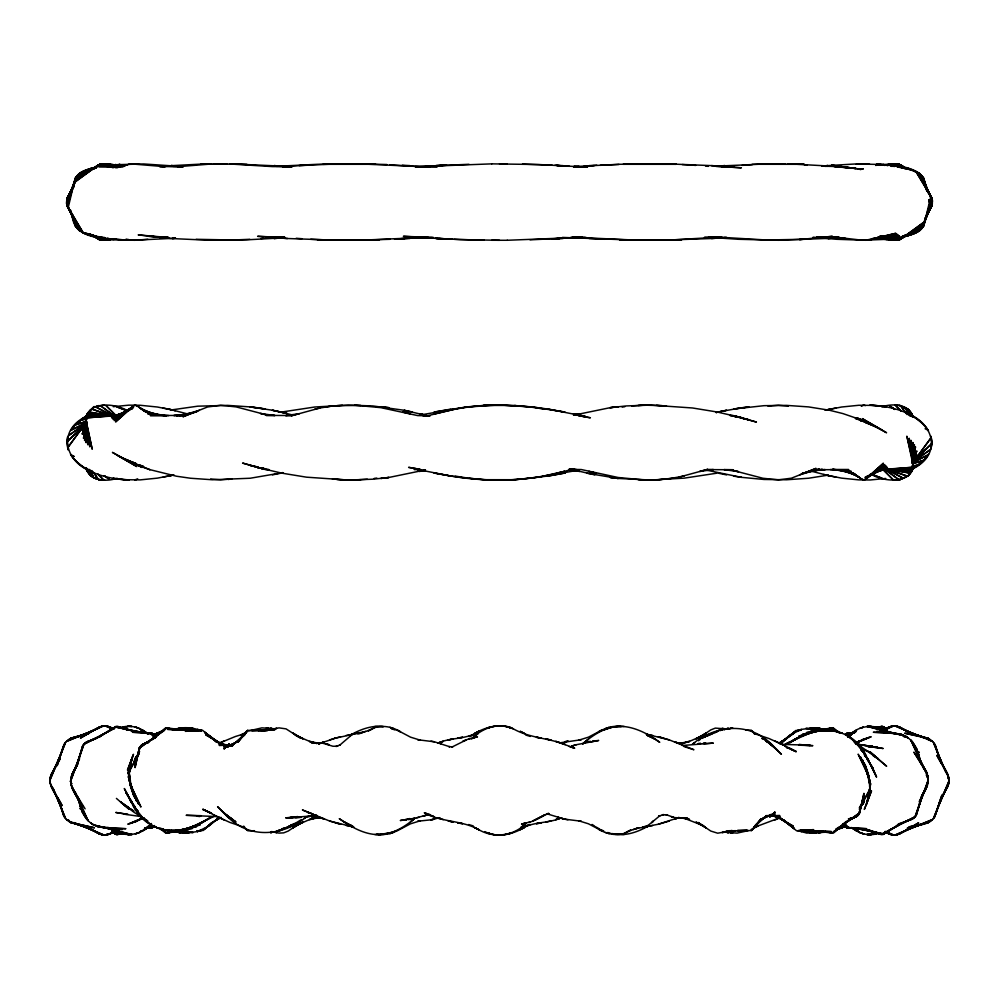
<?xml version="1.0" encoding="UTF-8"?>
<svg xmlns="http://www.w3.org/2000/svg" width="999" height="999" viewBox="0 0 999 999"><rect width="100%" height="100%" fill="white"/><g stroke="black" fill="none" stroke-linecap="round" stroke-linejoin="round"><path stroke-width="1.5" d="M129.858 776.947L129.82 784.702L129.62 776.935M129.895 770.729L129.92 766.071L131.493 759.802L128.347 777.472L131.418 760.039L133.479 754.282L127.485 770.154L132.392 757.117L127.835 773.813L132.492 756.905M869.105 790.234L869.08 794.892L866.508 804.07L868.406 797.939L870.653 783.503L866.608 803.845L864.31 809.415L871.515 790.808L866.608 803.845L868.406 797.939L869.08 790.409M869.155 782.467L869.18 776.26L869.342 782.479M86.413 423.039L86.051 442.644L86.001 417.545L86.401 423.588M912.587 462.112L912.949 442.507L912.999 467.607L912.599 461.55M129.37 775.099L128.996 781.106L129.395 776.585M129.645 770.579L130.644 762.786C126.136 777.035 131.606 791.745 138.624 804.145L130.282 784.452L136.651 801.273L129.608 781.455L134.89 798.226L129.208 778.421L133.329 795.029L131.031 784.427M869.355 790.384L868.356 798.176C872.864 783.94 867.394 769.23 860.376 756.817L868.718 776.523L862.349 759.69L869.392 779.507L864.11 762.736L869.792 782.554L865.671 765.946L867.969 776.535M869.63 785.876L870.004 779.857L869.605 784.377M86.551 415.497L84.615 440.509L86.476 422.577M912.449 469.642L914.385 444.642L912.524 462.574M129.92 770.566L131.493 759.802M87.088 416.595L87.4 413.611L86.938 416.521M911.912 468.543L911.6 471.54L912.062 468.618M86.488 419.43L83.504 438.374L85.539 429.52M912.512 465.709L915.496 446.765L913.461 455.619M139.036 748.95L139.61 747.314L135.077 767.507L139.61 747.314L142.557 744.355L148.776 742.245M921.428 796.378L927.397 785.426L928.034 776.71L926.173 771.265L916.12 754.008L927.272 773.788L917.969 756.131L927.921 776.385L911.026 740.521L923.513 768.056M68.269 207.342L75.05 179.021C78.384 171.179 88.012 169.231 95.405 167.233M930.731 196.791L923.95 225.1C920.341 233.391 909.964 235.202 902.122 237.175L921.777 228.434L896.465 240.11L922.539 227.335L897.714 239.997L923.088 226.199L898.813 239.81L923.426 225.012L899.737 239.573L923.551 223.801L899.425 239.735L891.058 240.185L878.171 238.486M74.763 180.232L75.699 177.522L67.495 205.856L75.562 177.847L66.945 204.358L76.286 176.711L66.633 202.872L77.21 175.612L66.546 201.373L75.237 181.618M924.237 223.888L923.301 226.598L931.505 198.277L923.438 226.286L932.055 199.763L922.714 227.422L932.367 201.261L921.79 228.521L932.454 202.76L924.375 221.104M139.51 747.614L134.865 765.384L140.26 746.465L134.94 763.336L139.323 750.998M128.172 411.188C115.609 402.56 84.678 400.599 85.889 422.028L89.81 446.89L85.777 419.717L87.775 444.78L86.588 426.623M86.289 421.566L82.168 434.203L85.764 425.874M89.048 413.149L89.96 410.339M909.04 474.812L909.952 472.003M912.711 463.573L916.832 450.936L913.236 459.278M859.677 809.964L864.06 797.627L858.74 814.497L864.135 795.579L858.466 815.034L855.793 816.932L849 819.093L857.042 816.258L850.736 819.155L858.066 815.384L845.254 822.477L858.84 814.322L845.891 822.627L859.327 813.049L833.316 831.955L846.528 822.09L833.528 832.617L846.478 821.39L833.591 832.879C822.377 830.469 809.802 835.976 798.626 830.531M927.397 785.426L919.28 801.41M139.086 751.273L135.277 761.363L139.498 751.673M859.914 809.689L863.723 799.6L859.502 809.302M139.485 751.435L135.852 759.465L138.549 754.37M859.515 809.527L863.148 801.498L859.777 807.879M75.112 181.593L66.683 199.875L73.526 186.014M87.487 413.286C99.026 402.31 93.469 405.906 86.601 415.172M924.537 221.129L932.317 204.246L925.474 218.107M926.41 788.124L922.527 795.042M75.487 181.83L67.058 198.389L66.521 203.559L67.657 207.23L81.244 231.556L67.058 205.744L79.695 230.582L66.683 204.246L78.347 229.57L69.031 208.404M925.623 218.169L932.067 205.419L932.429 200.212L917.756 172.577L931.942 198.389L919.305 173.539L932.317 199.875L920.653 174.55L932.454 201.373L921.79 175.612L929.033 194.256M86.101 422.327L82.043 430.244L86.264 423.901M912.899 462.812L916.957 454.907L912.736 461.238M77.098 764.797L71.716 775.236C67.408 787.1 78.047 797.364 82.88 806.955L71.728 787.175L81.031 804.844L71.079 784.577L87.974 820.441L74.913 791.533M922.577 794.867L927.284 785.726L919.442 802.334L927.921 783.041L920.678 800.549L928.171 780.381L914.984 816.932L922.089 796.653L916.17 815.546L922.202 794.53L915.846 816.158L912.562 818.955L898.301 823.95M77.622 763.461L71.603 775.549L77.385 764.809M138.112 754.957L129.346 771.153L137.637 755.931M859.44 808.715L869.654 789.809L859.777 807.467M73.776 186.164L67.058 198.389L73.701 186.089M925.224 217.969L931.942 205.744L925.299 218.044M59.903 759.252L51.136 774.774C46.379 786.163 58.204 796.191 62.088 805.594L51.136 786.201L60.265 803.858L50.375 783.691L58.841 801.947L53.009 788.099M940.559 799.125L947.864 786.201C952.621 774.799 940.796 764.784 936.912 755.369L947.864 774.774L938.735 757.105L948.625 777.272L940.159 759.015L944.242 768.706M59.853 759.277L51.136 774.774L59.565 758.466L50.375 777.272L58.841 759.015L50.087 779.794L65.572 742.394L57.268 763.336L64.223 744.367C68.919 735.601 80.944 736.625 88.911 733.516L70.442 738.573L87.987 733.141L68.319 739.834L87.25 732.979L66.558 741.42L103.946 725.923M940.646 799.088L947.864 786.201L938.735 803.858L948.625 783.691L940.159 801.947L948.913 781.181L933.428 818.568L941.732 797.627L934.777 816.595C929.42 826.198 915.896 824.437 907.179 828.196L928.558 822.389L909.552 828.283L930.681 821.141L911.75 827.984L932.442 819.555L895.054 835.039L915.546 826.198L897.239 834.764L917.144 824.699L896.915 834.889L891.77 834.889L886.9 832.879M77.46 764.647L71.716 775.236L79.558 758.628L71.079 777.921L78.322 760.414L70.829 780.581L84.016 744.03L76.911 764.31L82.83 745.416L76.798 766.433L82.967 745.104L86.438 742.007L96.578 738.411M922.339 795.004L926.298 788.411M926.498 215.197L932.067 205.419L926.485 215.309M77.285 764.622L72.59 772.839L77.572 764.585M860.726 805.843L862.349 803.308M154.533 825.536L152.273 827.647L144.793 828.159M922.414 794.754L924.974 791.096M86.813 422.752L67.532 441.296L86.326 423.251M912.187 462.4L931.468 443.856L912.674 461.888M85.452 423.376L68.207 447.015L86.651 421.79M912.349 463.361L930.793 438.124L913.548 461.763M246.503 731.256L238.124 742.095L247.665 730.394L261.551 730.469L251.611 730.656L274.887 729.357L265.072 729.969L276.935 728.383L267.02 730.381L279.008 727.871L286.051 728.87L299.625 737.612M752.497 829.707L760.876 818.868L751.335 830.569L737.449 830.506L747.389 830.319L725.574 831.53L733.928 830.993L722.065 832.579L731.98 830.581L717.682 833.203L710.751 831.043L698.089 822.477L706.068 827.871L695.916 822.065L703.783 825.886L683.266 817.869M859.602 807.292L861.363 805.032M137.1 756.48L134.54 759.715L138.624 754.57L135.027 758.591L138.087 755.107M861.051 805.569L864.46 801.248L859.552 807.429L863.973 802.384L860.913 805.856M845.104 734.477L846.727 733.328L852.659 732.879M245.816 732.142L237.425 741.77L245.267 733.328L236.676 741.708L244.817 734.814L232.33 745.291L228.197 745.379L232.093 744.829L236.126 742.369L228.022 745.991L234.678 743.581L227.959 746.365L236.226 742.132L232.193 745.079L236.338 741.932L232.33 745.291L228.609 744.73L232.542 745.878L228.946 744.48L224.288 746.952L229.108 744.38L231.481 745.604L228.946 744.48L224.238 747.389L228.858 744.38L230.582 745.242L228.709 744.43L224.176 748.351L228.734 744.442L231.406 746.141M753.184 828.833L761.575 819.192L753.733 827.634L762.324 819.255L755.344 825.174L766.67 815.684L762.662 819.03L766.807 815.883L770.679 815.846L766.845 815.996L762.874 818.593L770.978 814.972L764.322 817.394M151.398 823.488C141.958 836.013 123.376 837.849 110.864 828.908M848.613 736.388C858.203 724.637 876.073 723.538 888.136 732.055M219.318 817.12L209.041 825.986L197.49 831.58L184.927 833.203L171.079 831.018M779.682 743.843L789.959 734.989L801.51 729.382L814.073 727.759L827.921 729.957M138.299 754.67L135.564 757.479L138.724 754.233M859.789 807.229L863.436 803.496L859.427 807.554M150.399 824.687C134.241 838.91 160.202 816.333 148.114 826.972L151.261 824.138M848.601 736.275L853.87 731.718L848.201 736.937M148.626 825.898L145.392 829.045L148.639 826.036M848.213 737.162L853.608 731.917M847.739 736.825L850.636 734.203M474.787 736.038L478.084 733.491L471.528 738.91C481.743 728.471 497.39 722.377 511.638 727.846C528.146 738.024 547.44 737.774 565.309 744.492L555.744 741.37L574.725 748.151L570.691 746.952M524.213 824.937L520.916 827.472L526.398 823.001C514.21 835.988 494.155 838.673 478.821 829.719C462.187 820.104 441.333 822.439 424.275 812.811L428.084 813.998L425.05 813.336L427.347 813.885M212 822.814L203.309 830.444L198.876 830.669M848.675 736.987L856.655 729.994L848.675 736.763M582.679 743.893L588.423 739.198L584.552 742.282C594.567 733.94 606.53 726.61 619.942 726.31L611.588 727.372L603.596 730.044M582.729 743.855L584.665 742.195L582.792 743.793M208.229 825.836L204.683 828.833L212.587 822.701M414.448 818.681L410.577 821.765L414.448 818.681C405.432 826.161 395.042 832.791 383.204 834.352C370.055 835.751 394.18 833.278 395.404 830.918M853.795 733.166L856.193 731.293L853.833 733.079M788.673 736.513L794.317 732.142L782.504 742.095L795.691 730.519L800.124 730.294M301.486 819.53L290.359 826.335L281.606 829.407M698.463 740.746L700.361 739.335M86.563 422.44L68.594 435.601L84.803 424.525M912.437 462.699L930.406 449.538L912.949 461.476M159.778 733.303L139.673 747.914L153.109 738.336L140.16 746.653L153.746 738.498L140.934 745.579L148.789 741.77L141.746 744.842M162.138 731.593L165.684 729.008L152.472 738.873L165.472 728.358L152.522 739.585L165.659 727.909L175 729.657M306.618 816.732L304.383 818.268L306.618 816.732C282.455 836.987 247.065 839.447 225.1 814.085L235.752 821.965M694.617 742.694L692.469 744.168M247.665 730.394L246.828 730.993L247.49 730.519M212.35 822.577L208.779 825.099L217.62 819.292L211.001 823.101M785.464 739.235L781.892 741.77L786.413 738.273L781.38 741.67L785.351 739.385M789.035 736.7L793.793 733.328L788.823 736.663M751.335 830.569L752.172 829.982L751.51 830.444M845.329 734.228L846.153 733.653M692.382 744.23C716.545 723.975 751.935 721.528 773.9 746.877L765.883 740.184L761.937 738.411M134.665 480.007L137.662 478.808M861.338 406.343L863.66 405.132L865.434 405.582M767.781 815.708L770.054 816.483L774.762 813.586L770.142 816.583L768.418 815.721L770.291 816.533L774.824 812.624L769.23 816.533M209.99 817.781L200.574 823.351L209.091 818.381M791.383 741.683L796.128 738.698L789.909 742.582L798.426 737.624L789.909 742.582M701.685 738.511L712.924 732.891L704.32 736.862L712.649 733.491M210.564 817.457L198.289 824.362L204.92 820.916C180.369 837.224 145.979 833.528 132.605 804.757L143.531 818.818L153.122 826.235L146.366 821.44L140.622 815.733M789.622 742.769C814.36 724.4 852.097 725.012 866.395 756.206L855.469 742.145L845.878 734.727L852.634 739.522L861.325 748.8L872.851 768.331L866.67 758.079M85.926 416.521C57.43 430.132 64.498 461.263 91.009 471.403C82.917 467.532 75.537 461.9 70.554 454.358C82.243 471.99 105.931 479.095 129.208 479.982L112.912 478.371L123.739 479.707L140.172 479.882L157.43 478.134L173.851 474.9M913.074 468.631C941.57 455.007 934.502 423.876 907.991 413.748C916.083 417.619 923.463 423.239 928.446 430.781C916.757 413.149 893.069 406.044 869.792 405.169L886.088 406.78L875.261 405.432L858.828 405.269L841.57 407.018L825.149 410.239M86.026 416.458L83.367 418.082L87.2 415.734M525.224 823.263L523.014 823.925L525.961 822.876L521.528 824.125L531.755 821.503L548.613 813.336L546.241 814.11L549.388 813.848L546.928 813.798L564.522 819.143L581.193 821.215L578.633 820.766L588.461 823.8L601.947 830.918L598.488 829.145C608.129 835.152 621.053 837.075 630.744 830.007L625.124 832.841M541.933 816.483L544.855 814.722L533.191 820.916L541.92 816.495L536.088 819.592M116.034 830.569L109.503 834.177L104.283 835.139L99.613 834.04L87.325 827.572M882.966 730.394L891.77 726.086L896.915 726.086L914.41 734.827M116.271 830.306L109.828 834.04L116.646 830.444M884.015 729.907L889.172 726.922L883.715 729.794M437.787 743.144L443.256 741.37L437.787 743.156C450.999 737.037 466.745 739.909 478.821 731.256C489.26 726.086 502.072 723.438 512.974 728.858M560.539 818.131L555.744 819.592L560.539 818.131C547.452 823.838 532.055 821.203 520.179 829.719C509.365 835.152 495.991 837.549 484.852 831.605M349.538 735.626L352.947 733.703L349.488 735.664C359.478 729.632 371.753 725.062 383.204 726.61M214.335 821.265L220.492 817.769M778.508 743.194L787.125 738.298M784.715 744.705L787.162 743.331L784.814 744.642M648.326 825.986C637.387 832.379 624.275 836.75 611.588 833.603L624.163 834.502M214.186 816.32L191.521 827.01L198.689 824.25L189.298 827.759L196.628 825.224L184.89 829.033L200.137 824.912L180.569 829.994L196.279 826.822L176.336 830.619L192.42 828.408L172.215 830.906L188.536 829.645L175.462 830.394M789.497 742.057L787.162 743.331M221.016 817.357L218.356 818.843L221.054 817.594M770.079 816.57L774.712 814.01L769.705 816.558L774.625 814.759L769.53 816.483L774.575 815.084L769.342 816.383L774.525 815.371L769.03 816.071L779.832 815.596L770.154 815.596M787.062 743.381L794.043 739.71M241.046 734.852L247.927 731.418M757.954 826.111L751.073 829.545M282.967 828.945L279.083 831.018L284.228 828.333M114.573 728.246L99.513 736.251L116.196 726.523L98.789 737.287L115.834 726.46L126.848 729.682M884.427 832.716L881.68 834.177L915.321 816.583L897.277 825.686L914.11 817.906L897.227 825.074L912.562 818.955L905.481 821.415M887.162 831.268L899.487 824.712L882.804 834.44L900.211 823.688L883.166 834.502L868.031 829.794M887.636 165.584L890.384 164.136L887.624 165.547M114.735 728.146L83.679 744.392L101.723 735.276L84.89 743.069L98.963 737.087M86.988 421.94L71.291 430.07L85.165 423.539M912.012 463.199L927.709 455.069L913.835 461.613M143.244 817.719L127.822 824.212L137.537 820.966L130.07 823.488L143.681 817.644L134.515 821.89L141.533 819.043M857.017 742.607L871.178 736.75L861.463 739.997L868.93 737.487L856.605 742.732L864.36 739.123M373.876 728.134L368.256 730.956C377.972 724 390.846 725.736 400.512 731.83L397.053 730.044L410.539 737.162L420.367 740.197L417.807 739.747L434.403 741.807L449.725 746.753L448.838 746.59L452.759 746.865L451.923 747.077L467.245 739.46L477.472 736.837L473.776 737.699L475.986 737.05L475.287 737.137M153.122 734.727L162.75 731.006M845.878 826.235L836.25 829.957M115.572 830.743L107.567 834.764L116.009 830.806M884.764 729.557L891.433 726.198L884.39 729.495M97.053 166.708L76.461 176.798L101.286 164.136L75.912 177.934L100.187 164.311L75.574 179.108L99.263 164.548L75.449 180.332L99.575 164.398L107.942 163.948L123.489 166.121M99.788 165.359L102.535 164.023L77.223 175.687L95.504 167.67M154.77 736.275L159.528 734.078M844.23 824.699L838.286 827.397M132.655 408.466L112.25 418.381L133.716 406.88L113.087 419.418L133.529 406.206L114.198 420.616L133.479 405.769L115.572 421.953L134.44 405.169L136.9 405.819L144.293 410.864M866.345 476.685L886.75 466.758L865.284 478.259L885.913 465.721L865.471 478.946L884.802 464.535L865.521 479.37L883.428 463.199L864.56 479.982L862.1 479.333L854.707 474.275M796.353 738.586L793.93 739.76L800.823 736.55L794.08 740.059L809.702 733.204L802.372 735.739L814.11 731.93L798.863 736.063L818.431 730.968L802.721 734.153L822.664 730.344L806.58 732.567L826.785 730.069L810.464 731.33L830.806 730.169L835.002 730.694L814.347 730.469L834.714 730.656L818.256 730.007L827.597 730.719M720.217 730.631L724.175 728.858L721.553 730.007M855.156 742.969L859.939 740.883L855.206 742.944M224.575 740.771L218.931 743.281L235.364 736.513L246.303 733.154M855.269 742.919L857.704 741.832M774.425 820.204L780.069 817.681L754.058 827.434M143.893 817.994L141.421 819.093L143.794 818.044M290.572 825.199L294.505 823.476M132.617 408.416L111.676 417.532L124.463 412.712M864.984 477.347L887.324 467.619L874.537 472.44M98.489 728.283L83.454 734.777L101.761 726.198L81.856 736.263L102.085 726.086L107.23 726.086L112.1 728.084M108.067 833.853L105.332 835.039L108.217 833.84M112.175 832.092L114.922 830.906M884.078 730.057L893.668 725.923L885.039 729.507M621.028 726.847C613.224 725.037 605.282 728.171 598.488 731.83L601.947 730.044L588.461 737.162L578.633 740.197L581.193 739.747L561.101 742.657M376.848 833.878L383.179 834.664L389.885 833.628L396.94 830.981L410.539 823.8L420.367 820.766L417.807 821.215L430.956 819.829L439.985 817.657M857.467 741.932L862.162 739.984M762.986 817.956L771.041 814.597L762.774 818.843L766.807 815.883L770.541 816.071L766.67 815.621L770.391 816.245L767.844 815.659M96.791 166.92L78.184 174.638L95.454 167.894M105.332 240.172L108.192 238.986M895.079 240.16L887.924 237.35L895.079 240.16L897.914 238.986M902.209 237.2L920.816 229.495L902.109 236.8L918.256 231.481L904.819 235.502M112.525 832.055L115.397 830.868M281.581 829.02L286.076 828.071L294.68 824.113L287.687 827.097M712.724 732.966L708.441 734.727L713.074 733.478M100.387 736.413L86.438 742.007L94.93 739.06M365.659 731.43L352.297 734.427L339.735 745.167L340.384 744.755L336.001 746.49L338.199 745.629M106.781 239.036L103.921 240.16L92.495 235.427M678.92 817.544L658.229 824.262L643.319 827.085M896.353 239.036L893.481 240.16L896.39 239.086M174.725 729.695L180.482 728.084L172.877 729.944C182.03 726.46 192.67 727.197 201.673 730.918L197.49 729.382L201.386 730.806M878.446 832.654L874.312 834.265L878.433 832.779M318.681 743.88L335.239 738.186L329.695 739.897M142.557 744.355L148.014 742.307M95.342 167.72L79.371 173.614L95.504 168.069M106.831 239.086L103.921 240.16L92.695 235.227M902.197 236.95L919.629 230.507L902.035 236.563M273.489 831.767L270.579 832.841L273.227 831.88M724.05 729.732L728.421 728.121L724.437 729.557M148.139 742.245L143.207 744.03L148.639 742.307M122.727 832.779L116.821 834.652L112.675 832.629M289.161 826.136L294.48 824.212L288.611 826.235M711.163 734.352L704.52 736.75L708.915 735.239M877.646 727.697L882.179 726.31L887.587 729.145M121.866 833.029L117.495 834.602L121.728 833.303M877.134 727.934L881.505 726.373L877.272 727.672M105.544 239.086L102.66 240.097L105.607 239.148M135.34 480.007L136.039 479.782M863.66 405.132L862.961 405.357M363.161 732.267L360.314 733.266L371.004 729.607M633.341 829.532L638.686 827.709L627.996 831.368M124.326 412.4L111.351 416.833L120.18 414.398M874.674 472.739L887.649 468.306L878.82 470.754M249.313 730.806L261.888 727.859L274.613 728.795M409.765 818.556L402.285 820.341M748.301 830.631L737.112 833.116L724.387 832.167M231.768 746.103L229.52 744.392L224.375 746.203L229.295 744.417L231.618 745.841M98.889 405.544L94.268 407.08L104.271 404.97M609.115 727.334L605.569 728.496M389.885 833.628L393.431 832.479M85.802 421.403L75.487 424.812L85.939 421.74M913.198 463.748L923.513 460.327L913.061 463.399M95.467 167.857L80.744 172.64L92.682 169.068M429.545 814.21L414.66 818.306L400.299 820.516L406.069 819.63M351.586 734.44L354.283 734.065L335.239 738.186M174.375 729.944L180.207 728.121M825.624 831.568L818.518 832.891L823.164 831.48M104.47 239.086L101.561 239.972L104.533 239.136M669.305 821.066L658.291 824.262M121.254 727.459C130.619 724.425 140.921 727.622 148.114 733.99M877.746 833.503C868.83 836.363 858.903 833.703 851.872 827.734M642.707 827.097L647.964 825.499M281.805 829.345L286.276 827.996M713.898 732.617L717.394 731.555M468.631 736.438L473.226 735.064L469.967 736.038M530.369 824.525L525.774 825.911L529.033 824.937M853.546 817.607L855.094 817.207L848.338 818.968L852.834 817.806M729.72 728.633L732.667 727.784L728.658 728.933M818.793 832.841L822.901 831.668M122.452 832.779L116.496 834.477L122.265 833.016M607.567 728.521C625.162 721.94 645.142 731.393 659.74 742.319L651.286 736.8L647.552 735.426M391.433 832.454L379.058 834.652M878.034 727.759L882.504 726.498L876.735 727.946M95.717 167.932L82.33 171.716L93.844 168.769M904.769 235.776L916.67 232.405L906.592 234.99M229.47 744.48L224.425 745.878L229.97 744.904L219.168 745.379L231.756 745.379M335.177 738.211L340.709 736.7M487.387 727.859L495.566 726.048M575.886 744.804L598.701 740.446L590.909 741.857M870.017 239.81L895.803 233.291L865.771 240.272L836.525 239.285L813.136 237.188M511.638 833.129L503.434 834.914M147.964 742.707L143.906 743.768L147.665 742.769M287.4 827.11L290.559 826.235L281.618 828.87M574.475 414.985L579.532 413.673L573.513 415.222L610.214 407.667L626.148 405.944L650.849 405.094L692.519 407.979L717.17 412L741.221 417.607L730.306 415.522M424.525 470.154L419.468 471.478L425.487 469.917L388.786 477.485L372.852 479.208L348.151 480.044L306.481 477.172L281.83 473.151L257.779 467.544L268.694 469.63M108.229 165.072L111.114 164.335M469.48 406.855L455.207 409.103L427.647 415.746L429.97 415.784L424.263 415.759M441.221 412.125L434.465 413.848L455.169 409.115M450.761 475.986C490.809 482.929 532.38 481.218 571.353 469.405L569.03 469.368L574.737 469.38M557.779 473.026L564.597 471.291L543.831 476.024M131.543 163.948L134.403 163.873L128.983 164.323L116.096 167.582L127.373 164.86L114.123 167.033L108.616 164.136L115.509 167.657M859.989 169.38L862.724 168.819M123.089 413.324L111.264 416.308L120.342 414.66M875.911 471.828L887.736 468.843L880.181 470.217M867.569 834.477L870.441 833.753M297.752 816.57L285.677 817.869L291.296 817.681M416.783 817.819L418.906 817.294M96.104 167.944L84.103 170.841L92.857 168.956M904.395 235.814L914.897 233.291L904.694 235.477M149.763 469.605L176.411 476.211L190.434 478.234L212.425 479.77L250.237 478.234L282.929 472.627M282.804 472.652L279.82 473.364L282.729 472.677M716.196 412.5L726.585 410.252L716.071 412.525M716.271 412.475L719.18 411.775M172.228 729.682L175.687 728.858M172.29 729.657L175.936 728.795L172.477 729.607M180.145 728.858L184.653 727.784L180.382 728.721M546.116 822.04L550.924 820.916M825.374 831.63L823.313 832.117M163.074 477.172L172.827 475.137M826.173 410.015L835.926 407.979M860.826 169.218L831.805 165.222L860.826 169.218L863.061 168.731M117.145 478.209C106.593 482.067 89.148 481.206 86.026 467.932L86.726 470.292L86.026 467.932M881.855 406.93C892.407 403.084 909.852 403.933 912.974 417.207L912.274 414.847L912.974 417.207M169.056 475.999L173.551 474.987M825.449 410.164L829.944 409.14M421.328 414.797L467.432 406.855L433.991 412.1L450.849 409.115M573.488 471.291L577.709 470.329L531.568 478.284M314.797 409.14L319.88 408.017L291.134 415.884L299.238 413.686L285.589 415.596L291.408 415.559M684.203 475.999L668.131 478.896M160.489 733.079L153.396 734.64L160.901 733.004M175 831.318L165.921 833.166L161.114 829.045M824 729.657L833.079 727.796L837.886 731.917M838.099 827.971L845.604 826.335L837.087 828.196M814.347 833.178L817.194 832.554M679.12 477.135L707.866 469.268L699.762 471.453L713.411 469.555L707.592 469.592M110.34 165.197L113.262 164.573L110.24 165.172M173.651 831.58L166.608 833.104L175.362 831.73M823.938 729.695L832.392 727.871L822.177 729.47M860.176 169.58L863.124 168.956M718.98 411.825L741.408 407.804L749 406.905L733.628 408.991L764.035 405.681L786.575 405.382L808.566 406.905L829.532 410.264L842.869 413.574L861.063 419.817L877.359 427.422L866.495 422.127L860.501 420.467M870.891 239.573L897.065 234.128L871.628 239.273L898.113 234.902L872.202 238.923L898.975 235.639L877.284 237.999M272.415 474.9L280.02 473.326M914.672 825.698L908.94 826.872L911.85 826.298M917.532 825.099L928.883 822.264L917.619 825.124M147.34 742.994L144.668 743.543L147.165 743.144M851.66 817.969L854.332 817.419M144.718 828.046L153.446 826.298L156.393 826.985M852.821 733.216L845.554 734.677L853.096 733.241M93.619 168.494L86.076 170.005L93.444 168.719M903.87 235.926L912.924 234.116L904.083 235.664M170.854 410.002L197.765 406.181L227.597 405.382L250.237 406.905L265.372 408.991L257.592 407.804L250 406.905L272.627 410.264L287.287 413.574L272.415 410.252L280.02 411.825M828.146 475.149L808.566 478.234L786.575 479.77L764.035 479.47L741.171 477.31M297.602 816.757L288.187 817.869L316.758 815.471M346.141 735.464L351.66 734.427M145.904 827.721L153.446 826.298L156.231 826.96M868.655 240.047L869.679 239.86L868.98 239.985M281.83 412L314.697 407.018L348.151 405.094L372.852 405.944L404.37 410.302M717.17 473.151L684.303 478.134L650.849 480.044L618.031 478.446L586.962 473.214M647.34 826.548L652.797 825.536M320.042 407.979L330.869 406.243L325.562 407.018M112.587 165.384L115.534 164.872L112.5 165.359M182.829 728.895L188.973 727.871L183.142 728.783M813.099 832.592L810.027 833.104L812.949 832.642M120.417 414.423L111.389 415.934L117.557 415.372M880.094 470.467L887.611 469.205L881.443 469.767M297.402 816.72L288.112 817.869L291.196 817.706M87.125 418.981L81.056 419.955L85.677 419.255M911.875 466.171L917.944 465.184L913.323 465.884M262.937 730.744L267.17 730.069L258.329 730.793M95.817 168.019L88.224 169.231L95.654 168.232M904.707 235.864L910.776 234.902L904.832 235.702M635.839 828.695L646.703 826.548L660.039 815.596L658.616 816.22L663.773 814.585L662.325 814.734L667.519 815.047L666.071 814.722L674.849 817.644L687.499 818.119L680.057 817.731L689.572 819.417L683.154 817.756M885.389 164.535L880.356 165.285C888.348 164.548 898.401 161.051 904.819 167.919M161.264 732.205L156.88 732.891L161.488 732.217M836.288 828.983L842.12 828.071L835.976 828.97M880.706 165.21L883.116 164.847M704.145 743.768L713.323 743.106L682.242 745.504M145.492 828.271L152.772 827.184L145.23 828.084M854.957 732.479L846.228 733.79L852.259 733.066M113.249 406.693L128.871 405.157L140.172 405.269L157.43 407.018L175.349 410.589L163.074 407.979M885.751 478.446L870.129 479.982L858.828 479.882L841.57 478.134L823.651 474.562L835.926 477.172M673.438 478.134L656.468 479.882L638.224 479.695M622.165 407.08L624.887 406.693M374.113 478.446L376.835 478.059M643.368 827.097L647.414 826.535M548.239 475.986L515.309 479.72L483.678 479.695M113.611 239.585L116.234 239.236L100.862 240.035L94.181 236.201M884.028 238.499L881.056 238.911L884.09 238.536M592.594 741.133L594.667 740.858M128.983 164.323L131.219 164.023L129.321 164.273M768.443 406.019L778.371 405.269L788.323 406.206M822.052 729.657L832.055 728.383L823.151 729.245M174.088 831.68L166.945 832.579L175.849 831.717M187.025 414.448L176.623 415.759L196.865 411.8L179.67 416.183L199.338 410.302L182.942 416.783L207.555 406.968L220.629 405.269L236.126 406.905L266.958 414.972M768.368 406.031L770.766 405.731L768.206 406.056M811.975 470.704L822.377 469.38L802.135 473.351L819.33 468.968L799.662 474.85L816.058 468.369L791.445 478.184L778.371 479.87L762.874 478.246L732.042 470.179M230.794 479.095L228.234 479.408L231.83 478.958L220.629 479.87L210.677 478.933M95.117 167.944L90.559 168.494L95.042 168.069M902.359 236.363L908.441 235.627L904.02 236.114M147.852 239.261L134.728 240.297L110.901 239.248L126.573 240.172C109.216 237.887 73.352 241.758 72.115 214.673M114.123 167.033L124.825 165.797L118.956 164.323L124.675 165.772M261.713 730.694L267.17 730.069M594.617 740.858L596.715 740.634M331.031 406.218L342.382 405.282M803.121 239.273L799.487 239.56L832.442 236.326L813.161 238.049L836.013 236.95L816.22 237.525L839.397 237.525L826.935 237.175M851.835 817.819L852.709 817.731M188.823 728.808L193.157 728.383L188.711 728.82M805.843 832.579L808.728 832.292M190.035 413.936L173.789 415.522L179.895 415.484M808.965 471.203L825.211 469.617L819.105 469.655M163.486 731.268L160.514 731.555L163.624 731.318M854.282 732.554L846.727 733.328L853.059 732.954M144.718 828.408L152.273 827.647L145.941 828.009M891.208 165.909L894.217 165.622L891.22 165.859M175.599 238.212L133.229 240.272M175.387 238.212L172.315 238.511L175.312 238.224M484.228 405.482L469.518 406.855L499.5 404.932L531.593 406.855M529.52 478.284C504.807 481.256 479.682 480.594 455.207 476.036M823.788 165.871L855.369 163.961L884.477 164.56L876.473 164.086C890.996 166.096 914.285 163.898 923.95 179.021L927.309 190.946M831.093 238.262L778.733 240.284L738.648 239.298L708.353 237.287M830.868 238.262L827.934 238.511L830.806 238.274M467.407 406.855L483.691 405.432L515.322 405.444M111.239 164.835L143.631 163.961L181.756 166.508L171.653 166.358M356.968 733.691L359.628 733.453M802.846 239.298L764.747 240.022M120.842 414.96L87.375 417.782L116.121 415.709M881.193 469.93L911.625 467.357L882.879 469.443M167.882 165.859L201.224 164.098M260.876 238.511L263.711 238.286M96.116 167.57L93.069 167.82L96.079 167.645M124.863 165.747L112.85 166.721L123.002 166.633M872.639 238.511L899.649 236.313L877.397 237.75M902.884 236.551L905.931 236.313L902.984 236.501M716.246 166.309L741.395 167.795L715.334 166.284M856.293 164.286L863.948 163.873L860.451 163.961M428.146 237.275L361.9 240.172L389.985 239.298M631.655 405.944L644.355 405.169L638.224 405.457M367.345 479.208L354.645 479.982M887.761 239.298L862.599 240.26L836.538 237.275M277.784 166.309L290.647 166.833M284.952 237.725L246.703 239.847L207.317 240.172L170.779 238.511L138.174 234.902L168.132 237.5M582.292 237.3L507.23 240.272M263.474 730.793L267.807 730.481M716.171 166.309L719.18 166.084L711.675 165.622L719.367 166.109M742.919 165.297L749.038 164.86L742.22 165.335M742.432 165.322L752.197 164.673M283.816 237.799L273.938 238.511L284.765 237.75M224.725 745.204L231.793 745.142M775.649 815.671L765.721 815.708M276.835 166.296L317.607 164.286L363.848 163.948M276.536 166.371L280.881 166.071L273.938 165.609L281.081 166.096L233.242 163.961L246.928 164.311M415.334 166.646L468.968 164.286M491.708 163.861L538.948 164.535L587.474 167.183L573.888 166.608L619.78 164.273L673.85 164.098L665.983 163.961M413.711 237.937L433.491 237.437M336.788 405.656L360.776 405.457M656.468 479.882L662.212 479.483M299.188 165.634L335.302 163.961M426.86 237.213L406.618 237.412L425.112 237.512L403.371 236.313L432.38 237.45M722.289 237.799L711.675 238.511L722.152 237.824M310.589 164.872L283.266 166.708M583.753 166.309L594.268 165.622M572.14 237.213L580.993 237.238M865.771 240.272L867.12 240.185M409.215 238.224L397.352 238.923M225.811 745.092L228.833 744.904L222.902 744.58L228.971 744.917L223.027 744.567M776.223 815.684L770.167 816.071L776.098 816.383L770.029 816.046L775.973 816.395M172.952 166.358L182.792 166.596L177.797 166.708L211.788 163.961M829.257 166.346L839.672 166.633L791.42 163.961L798.039 164.098L804.32 164.311L759.577 164.286M249.75 239.298L229.708 240.16M118.631 166.358L123.139 166.096L118.569 166.284M439.535 165.634L446.74 165.222M892.869 166.346L897.389 166.084L891.345 166.333M397.265 238.923L404.645 238.499M171.091 830.644L163.998 830.269L184.653 830.506L175.924 830.419M284.765 237.275L265.771 237.425L284.902 237.512M799.163 745.204L812.861 745.666L800.524 745.079M201.186 815.696L186.139 815.296L217.258 816.583M589.06 165.622L596.803 165.21M600.174 165.322L618.98 164.448M721.89 237.362L704.407 237.412L722.19 237.5M735.664 830.693L729.357 830.856M555.044 238.911L563.136 238.486M711.85 238.499L663.698 240.16M394.518 239.273L409.94 238.499M360.726 733.303L357.617 733.466L360.439 733.353M827.622 166.371L833.715 166.071M360.776 479.695L348.439 480.044L332.43 479.07M573.538 166.87L579.333 166.621L573.888 166.608M420.579 166.808L429.67 166.958M877.472 237.862L900.124 236.938L877.609 237.425M781.742 744.38L807.454 745.129M131.88 163.948L165.21 166.708L159.603 166.596L182.78 166.596L179.77 166.658M822.527 729.707L827.209 729.532M290.659 817.831L295.804 817.632M374.837 726.46L383.329 726.623M860.776 163.961L869.679 164.273M530.032 239.847L579.245 237.512L637.1 240.172L630.232 240.047M670.004 240.035L713.124 237.5L711.126 237.525L726.623 237.525L711.151 237.525L721.99 237.525M752.072 164.311L765.758 163.961L717.919 166.096L725.062 165.609L718.119 166.071L734.053 167.17L721.84 166.87M234.253 240.022L196.154 239.298M499.5 404.97L483.678 405.444L499.5 404.97L529.482 406.855L514.772 405.482M322.964 164.311L375.636 164.298M336.675 746.241L332.929 746.253L322.527 743.144L311.501 742.856L318.943 743.231L309.428 741.545L317.133 743.543L307.342 740.446L295.217 735.089L303.084 738.898L292.932 733.091L299.762 737.724M267.894 730.281L260.814 730.469L266.683 730.531M745.941 730.244L750.149 730.082L752.172 730.993L751.335 730.394M254.47 830.693L248.851 830.893L246.828 829.982L247.665 830.569M728.283 830.768L732.529 830.656M623.364 164.298L676.036 164.311M722.14 166.721L726.648 166.596L721.99 166.596M623.251 164.273L637.1 163.948M676.623 743.144L684.44 742.931L680.057 743.231L689.572 741.545L681.867 743.543L691.658 740.446L703.783 735.089L695.916 738.898L706.068 733.091L698.089 738.498L710.751 729.919L715.321 728.109L724.487 728.808M322.527 817.819L311.501 818.119L318.943 817.731L309.428 819.417L317.133 817.419L307.342 820.516L295.217 825.886L303.084 822.065L292.932 827.871L300.911 822.477L288.249 831.043L283.679 832.866L279.008 833.104L271.516 831.53M758.815 164.098L785.239 163.873M379.333 239.835L317.445 239.822L333.017 240.16M665.983 240.16L681.555 239.822L619.667 239.835L666.133 240.172M207.58 163.961L200.961 164.098L240.185 164.098M836.388 166.658L855.668 168.494L826.685 165.622L850.361 167.807L835.164 166.895M897.389 166.671L900.399 166.608L897.364 166.608M424.513 415.646L426.985 415.609L419.468 413.673L427.048 415.646L404.283 410.277L412.038 411.925M594.717 474.862L571.952 469.505L579.532 471.478L572.015 469.53L574.487 469.505M491.77 163.861L419.667 166.621L389.985 164.835M644.48 405.157L662.212 405.656M570.566 747.14L573.176 747.115M284.453 237.5L275.599 237.287M424.1 415.634L426.985 415.609M572.015 469.53L574.9 469.505M415.222 166.671L437.312 166.721L425.199 166.621M573.551 166.633L579.42 166.633M576.61 237.512L585.214 237.462M363.848 240.185L332.867 240.172M721.765 237.512L714.235 237.275M213.761 163.873L226.848 163.873M104.658 237.487L98.601 237.512L103.147 237.512M168.694 237.487L159.615 237.525L168.307 237.525M284.216 237.462L257.605 236.326L269.605 236.963M586.213 237.45L570.854 237.275M825.137 237.487L816.208 237.525L824.899 237.525L816.695 237.425L824.262 237.462M491.708 240.272L507.292 240.272M180.132 415.447L150.187 415.534L168.694 415.596L147.59 413.686L166.421 415.884L145.305 412.013L158.441 414.997M579.045 415.746L590.397 417.782L582.941 416.62M416.059 468.531L408.603 467.357L419.955 469.393M818.868 469.705L848.813 469.617L830.306 469.555L851.41 471.453L832.579 469.268L853.695 473.126L840.559 470.142M116.808 415.671L87.75 415.746L112.899 415.784L88.436 413.848L113.724 416.034L89.41 412.125L111.376 416.196M730.044 415.547L733.129 415.534L756.43 422.065L734.09 415.759L748.8 419.73L742.869 418.606M268.956 469.605L265.871 469.617L242.57 463.074L264.91 469.38L250.2 465.422L256.131 466.545M882.192 469.48L911.25 469.405L886.101 469.368L910.564 471.291L885.276 469.105L909.59 473.026L887.624 468.956M800.536 745.129L810.127 745.379L804.52 744.829M122.865 166.608L98.589 166.621L112.275 166.721L98.814 165.222L112.687 167.22L103.921 163.961L101.086 165.147L103.946 163.961L112.5 167.333M283.204 166.596L287.849 166.596L272.377 166.596L229.47 163.961M179.695 166.596L182.792 166.596M573.801 166.621L579.245 166.608M836.3 166.596L839.385 166.596M277.035 237.525L284.777 237.525L272.352 237.525L287.325 238.511L272.165 237.487M877.646 237.512L900.511 238.037L880.731 237.25M499.5 163.824L507.292 163.861M167.907 237.45L148.639 236.326L157.667 236.8M499.5 240.309L460.052 239.585L419.667 237.512L432.305 238.037M290.085 415.522L266.096 415.409L274.975 415.522L260.514 413.511L267.22 415.122M708.915 469.63L732.904 469.73L724.025 469.617L738.486 471.64L731.78 470.029M562.449 237.412L635.277 240.172M578.296 415.684L584.964 415.734L579.208 415.684M420.704 469.455L414.036 469.418L419.792 469.468M868.193 746.315L872.439 746.365L867.981 746.315M168.656 830.356L164.286 830.319L168.781 830.494M800.024 830.331L814.297 830.506L797.839 830.806L813.486 829.645L796.59 830.806L783.628 819.854M579.445 415.709L581.918 415.746L548.201 409.103L531.568 406.855L565.009 412.1L548.151 409.115M467.432 478.284L450.799 476.036L417.02 469.368L419.555 469.43M422.702 415.671L429.97 415.784L417.757 415.609L380.906 407.667L354.645 405.169M576.298 469.468L569.03 469.368L581.243 469.53L618.094 477.485L644.355 479.982M898.725 167.095L903.246 167.183L898.688 167.008M371.591 164.086L363.723 163.948L386.925 164.523M800.836 730.219L797.839 730.169L800.686 730.369M196.666 830.718L201.161 830.806M835.863 166.995L844.942 167.17L836.138 166.771M179.133 166.995L182.13 167.058M335.302 240.16L287.15 238.499M361.9 163.948L429.807 167.058M867.569 746.39L883.178 748.501L867.819 746.353M673.701 164.098L711.85 165.634M282.854 166.87L291.845 167.095L279.82 166.084L291.571 167.008M663.698 163.961L676.198 164.286M522.502 164.086L552.21 165.21M138.549 163.961L135.052 163.873L138.224 163.961M476.498 240.035L454.108 239.285M787.212 163.961L795.441 164.286M769.292 240.16L724.475 237.5M867.12 163.948L864.597 163.873L867.457 163.948M328.996 240.035L310.764 239.285M619.83 726.31L624.163 726.46M374.837 834.502L379.17 834.664C364.36 834.764 351.011 826.91 339.26 818.656L347.714 824.175L352.684 825.986L348.401 824.699L352.872 827.234L348.326 824.637L352.347 825.898M183.953 730.007L167.495 729.357L200.412 730.656L184.703 730.469L201.161 730.169L185.514 731.33L202.41 730.157L216.496 742.095L204.683 732.142L217.108 741.77L205.207 733.328L217.62 741.67L205.719 734.814L227.872 747.377M815.047 830.956L831.505 831.605L800.087 830.369M822.951 166.159L827.347 166.358M682.217 164.573L695.466 165.335M826.473 237.3L842.594 238.049L829.32 236.938M168.332 166.221L171.378 166.371M178.996 166.733L182.043 166.883M589.06 238.499L604.482 239.273M435.177 238.212L452.647 239.211M554.994 165.222L563.136 165.634M132.892 240.247L129.321 239.86L130.345 240.047M402.285 165.197L409.94 165.622M729.32 830.718L733.678 830.956L730.719 830.681M899.924 167.47L905.931 167.82L898.313 167.208M559.515 165.634L556.618 165.472L569.517 166.321M439.535 238.486L446.79 238.911M823.014 166.171L826.048 166.358M178.671 166.895L181.643 167.07M98.976 236.688L93.069 236.313L97.64 236.676M656.618 405.282L666.57 406.081M128.159 814.397L115.822 812.462L126.935 814.26M695.654 165.335L688.411 164.872L695.541 165.347M336.788 479.483L342.532 479.882M301.873 238.711L296.191 238.274M835.376 731.318L838.486 731.555L834.028 731.131M168.294 830.007L160.514 829.407L167.932 830.132M176.074 830.606L180.744 830.956L173.264 830.669L184.653 833.178L174.138 830.681L176.835 830.993M126.836 814.36L123.826 814.123L141.671 816.67M885.201 237.287L900.436 238.499L888.148 237.225M705.556 166.109L708.341 166.358M857.005 744.355L877.884 747.364L867.919 746.428M857.13 744.367L872.839 746.465L857.317 744.355M830.831 237.138L848.476 238.911M903.958 168.069L908.441 168.494L903.883 167.944M735.164 416.995L741.033 417.545L735.252 416.745M263.836 468.156L257.967 467.594L263.748 468.406M807.367 745.117L810.226 745.391M230.232 745.379L219.006 744.292L228.996 745.778M770.167 815.733L779.994 816.67L771.428 815.396M183.054 166.783L171.066 165.609L182.842 166.821M469.518 478.284L484.24 479.72M831.068 730.843L805.843 728.383L828.308 730.868M183.267 729.969L166.608 727.871L175.062 729.695M815.733 830.993L832.392 833.104L825.349 831.58M173.863 830.706L193.157 832.579L174.375 830.731M894.729 404.97L900.111 405.544M615.671 834.34L611.713 833.628M93.506 235.951L90.559 235.627L96.641 236.363M804.482 165.01L807.217 165.31M903.346 168.232L910.776 169.231L907.741 168.744M94.306 236.076L102.535 240.11L92.695 235.564L88.224 234.902L92.77 235.627M725.037 728.783L722.065 728.383L724.899 728.958M271.004 831.792L276.935 832.579L272.69 831.73M836.625 237.275L845.629 238.511M880.144 236.014L883.228 236.463M889.385 237.35L900.186 238.911L886.488 237.263L893.668 240.172L886.588 237.075M839.048 732.442L842.12 732.891L839.197 732.442M571.303 747.252L573.95 747.639L569.343 746.553M163.024 828.97L156.88 828.071L162.712 828.983M733.628 476.161L741.408 477.335L706.168 470.092M828.995 730.831L810.027 727.871L826.91 730.694M529.52 406.855L536.65 407.979M539.51 408.429L543.793 409.103M828.383 730.868L818.518 728.084L829.083 730.931M171.978 830.494L180.482 832.891L171.353 830.556M886.5 165.359L883.466 164.872L886.413 165.384M880.019 236.114L883.054 236.601M114.423 167.295L99.251 164.872L112.412 167.308M652.859 735.464L647.414 734.44M503.434 726.048L511.613 727.859M175.162 830.781L188.973 833.104L172.927 830.581L180.207 832.841M126.124 239.086L130.02 239.985M495.566 834.939L487.387 833.116M907.03 168.981L912.924 170.005L906.892 168.806M93.444 235.402L86.076 234.116L93.619 235.627M856.268 418.918L860.788 419.742M138.212 465.409L142.732 466.233M889.51 237.362L899.749 239.261L887.611 237.325L896.34 240.097L887.686 237.075M647.34 734.427L669.305 739.897L693.905 749.737L684.053 746.603M346.203 825.536L351.66 826.548L329.695 821.066L302.41 809.964L312.737 814.01M853.096 827.721L865.146 830.007L846.228 827.184L865.846 829.532L846.727 827.647L843.368 824.025M148.926 733.815L133.854 730.956L152.772 733.79L133.154 731.43L152.273 733.328L155.632 736.937M564.522 819.143L567.956 819.792M430.956 741.133L434.403 741.807M894.804 166.383L885.738 164.573L888.66 165.197M887.062 237.138L899.15 239.56L888.91 237.25M113.449 167.295L99.85 164.573L111.551 167.208M107.218 238.349L113.262 239.56L107.43 238.299M852.821 827.759L883.353 833.878L863.785 829.744L882.504 834.477L866.121 829.832M149.076 733.803L115.647 727.085L135.215 731.218L116.496 726.498L134.365 731.555M718.98 473.326L726.585 474.9M123.913 166.371L115.197 164.56L124.051 166.446M891.57 165.822L894.492 166.458M910.526 169.905L914.897 170.841L907.392 169.031M89.935 234.54L84.103 233.291L93.107 235.452M828.558 730.893L814.347 727.784L826.36 730.644M417.082 469.405L425.574 471.291M770.029 815.296L780.169 817.582L771.403 815.047M228.971 745.666L218.831 743.393L227.597 745.928M829.944 475.999L812.075 471.378M169.056 409.14L186.925 413.761M102.735 827.047L94.006 825.024L131.431 834.477L105.594 827.622M105.644 827.721L115.822 830.082L96.928 826.298C85.689 822.514 80.307 810.376 78.721 799.45L81.256 809.415L79.008 799.887M860.526 420.741L866.495 422.127L872.189 424.775L855.369 418.481M135.489 463.711L121.641 457.729L135.352 463.586M279.82 411.775L292.832 415.06M899.887 167.22L887.886 164.335L895.079 166.184M887.874 237.263L898.376 239.797L888.161 237.075M112.625 167.22L100.624 164.335L112.288 167.445M100.612 237.263L111.114 239.797L101.036 237.213M786.413 747.552L790.746 748.638L796.128 751.573L790.484 749.125M211.139 813.061L202.872 809.39L211.338 813.074M913.798 170.979L916.67 171.716L910.726 170.042M90.959 234.628L82.33 232.405L89.773 234.515M128.109 239.573L128.983 239.81M663.823 738.211L658.229 736.7L669.355 739.934M335.177 822.764L340.771 824.262L329.645 821.028M839.21 470.054L855.693 474.612L845.466 471.166M159.79 415.084L143.307 410.527L153.534 413.973M137 464.26L126.811 460.377L150.037 469.705L143.594 467.47M904.769 168.356L889.897 164.148L900.349 167.283M888.511 237.45L897.439 239.972L888.723 237.3M113.461 167.52L101.561 164.148L111.726 167.283M100.175 237.45L109.103 239.972L100.15 237.3M607.692 832.492L610.377 833.253M754.058 733.541L769.018 738.523L785.551 745.953L774.425 740.771M243.581 827.047L229.982 822.452L213.449 815.009M727.322 831.655L732.667 833.178L726.773 831.493M273.002 729.682L266.333 727.784L273.689 729.894M862.961 479.782L863.66 480.007M136.039 405.357L135.34 405.132M894.829 733.766L867.569 726.498L904.994 735.938L883.178 730.881L902.072 734.677C913.311 738.448 918.693 750.599 920.279 761.525M903.383 736.325L907.654 737.599L903.408 736.3M786.25 747.277L796.24 751.66L779.944 743.231M525.774 735.064L530.369 736.438M468.631 824.525L473.226 825.911M211.626 813.348L202.76 809.315L224.575 820.204M647.739 735.414L650.599 736.275L646.053 733.703L650.674 736.325L646.653 735.064M312.899 814.023L307.792 812.474L310.015 813.223M894.929 733.716L870.916 726.373L890.758 732.704L874.312 726.698L889.46 732.579M830.032 730.594L827.684 729.882L830.256 730.669M865.971 829.844L881.505 834.602L868.368 829.894M135.864 731.98L117.495 726.373L127.71 730.032M102.647 826.822L128.084 834.602L106.818 827.809L124.688 834.265L108.167 827.846M438.461 818.131L443.256 819.617M818.793 728.121L827.534 730.856M866.058 422.802L871.927 424.65L886.575 432.767L862.224 418.593L881.992 429.982L856.805 417.694L877.11 427.272L865.609 422.677M135.876 463.274L127.073 460.502L112.425 452.372L136.776 466.558L117.008 455.157L142.195 467.457L121.89 457.879L133.391 462.475M112.962 167.382L102.66 164.023L112.762 167.557M86.638 233.404L107.243 240.097L89.635 234.041M393.431 728.496L389.885 727.334M605.569 832.479L609.115 833.628M886.175 469.118L906.792 475.949L888.011 469.193M112.825 416.034L92.208 409.19L110.989 415.959M889.347 733.029L877.434 727.372L889.422 732.642M111.014 828.671L121.566 833.603L108.204 827.659M647.315 735.464L655.169 739.148L648.838 736.176M350.362 825.062L343.831 821.815L348.888 824.2M904.969 168.569L891.757 164.023L904.994 168.456M82.305 231.518L79.371 230.507L82.268 231.581M771.128 815.109L780.381 818.306L771.141 814.385M227.872 745.853L218.619 742.669L227.859 746.578M328.983 744.767L325.986 743.718L329.171 744.779M725.774 831.88L728.421 832.841L725.511 831.767M274.563 729.557L270.579 728.121L274.95 729.732M798.725 830.556L801.51 831.58L798.913 830.631M915.271 172.003L919.629 173.614M89.535 234.266L105.519 240.16L92.57 235.115M843.606 470.779L857.404 475.924L849.337 472.29M154.021 413.848L141.596 409.228L149.663 412.849M139.485 465.122L143.631 466.67M394.043 729.52L391.433 728.521M391.308 728.471L395.279 729.982M862.412 749.25L869.505 751.972L886.662 766.258L870.154 751.935L878.358 758.94L873.114 755.768M917.931 173.514L920.816 174.638L917.944 173.451M81.069 230.619L78.184 229.495L81.056 230.682M916.533 751.36L919.305 752.434L917.157 751.535M823.313 728.858L827.534 730.494M171.466 830.469L175.687 832.117M139.148 464.772L143.456 466.483M354.108 827.272L350.499 825.511M922.789 737.487L911.75 732.979L930.681 739.834L909.552 732.692L928.558 738.573L933.029 741.807L935.776 746.653L940.933 762.811L934.777 744.367L941.732 763.336L933.428 742.394L945.928 772.602M928.308 739.735L932.442 741.42L895.054 725.923L915.546 734.777L897.239 726.198L914.485 734.927M69.318 820.679L66.558 819.555L69.431 820.741M76.211 823.488L87.25 827.984L68.319 821.141L89.448 828.283L70.442 822.389L65.971 819.155L63.224 814.31L58.067 798.164L64.223 816.595L57.268 797.627L65.572 818.568L53.072 788.361M79.695 808.528L81.868 809.415M905.069 168.107L895.054 163.961L904.894 168.282M113.923 167.52L105.332 163.961L112.412 167.045M885.039 831.468L893.668 835.039L885.451 831.505M112.525 728.908L105.332 725.923L112.175 728.883M73.751 822.527L103.946 835.039L83.454 826.198L101.761 834.764L87.163 827.384M890.658 732.904L877.746 727.459L889.684 732.966M106.905 827.459L121.254 833.503L107.992 827.384M865.434 750.199L869.505 751.972L878.483 759.078L853.546 741.308M761.713 738.373C763.398 738.061 777.597 748.263 766.208 741.171M235.901 821.99L228.996 817.519L235.215 821.253M884.39 730.044L889.847 733.079M114.61 830.918L110.452 828.621M918.968 174.463L921.777 175.687L918.968 174.4M871.153 474.125L882.217 478.284L870.828 473.963M80.032 229.67L77.223 228.434L80.032 229.733M880.906 728.521L888.523 732.579M127.847 411.014L116.783 406.855L128.521 411.351M118.094 832.454L110.477 828.383M870.479 473.801C882.204 482.017 914.01 485.339 913.111 463.111L909.19 438.249L913.223 465.422L911.225 440.372L912.412 458.529M771.203 814.51L780.644 818.843L775.311 815.883M227.797 746.465L218.356 742.132L227.672 747.302M886.475 237.512L892.095 240.11L886.513 237.425M885.801 832.13L891.433 834.764L886.101 832.08M113.199 728.833L107.567 726.198L112.899 728.883M74.063 456.381L71.291 455.069L73.901 456.431M848.039 471.928L858.865 477.035L852.247 473.289M150.961 413.224L140.135 408.116L149.413 413.349M601.111 829.744L603.721 830.981M904.694 168.057L896.465 164.023L906.305 168.556L899.737 164.548L906.006 168.706M905.993 168.356L897.714 164.136L905.731 168.494M91.633 235.065L101.286 239.997L91.933 234.902M925.099 428.721L927.709 430.07M886.013 469.293L903.034 478.096L885.938 468.768M112.987 415.846L95.966 407.043L113.062 416.383M886.862 729.495L881.68 726.785L887.162 729.707M112.138 831.468L117.32 834.177L113.212 831.992M885.077 831.88L889.172 834.04L885.314 831.805M113.923 729.083L109.828 726.922L112.4 728.421M127.86 807.005L120.642 802.035L128.821 807.629M765.908 741.158L769.854 743.331L781.405 754.245L770.691 743.506L777.634 750.399L766.033 740.759L773.775 746.753L770.054 744.205M231.78 819.08L225.225 814.21L217.595 806.717L228.309 817.469L221.366 810.564L232.967 820.204L225.225 814.21L232.68 819.305M905.556 168.094L898.813 164.311L905.294 168.207M884.477 237.55L888.523 239.81L884.465 237.475M115.872 167.345L110.477 164.311L115.884 167.432M92.095 235.277L100.187 239.81L92.42 235.14M595.928 826.935L599.8 829.12M774.812 815.684L793.281 826.161L781.38 819.292L793.793 827.634L781.892 819.192L794.317 828.833L783.691 819.867M853.496 474.15L860.077 477.947L854.045 473.801M145.504 411.001L138.923 407.192L144.955 411.338M909.602 732.891L899.387 726.922L909.34 732.717M88.124 827.322L99.613 834.04L92.283 829.794M231.556 745.841L229.133 744.417L224.325 746.565L229.295 744.417L231.706 746.103M853.633 741.37L856.081 742.819M146.453 820.254L142.919 818.144L147.827 821.053L133.903 812.212L120.517 801.897M882.579 237.15L886.525 239.573L882.741 237.213M116.421 166.983L112.475 164.548L117.507 167.707M92.682 235.539L99.263 239.573L94.243 236.251M793.581 828.208L780.756 818.181M205.419 732.766L216.096 740.659M125.012 805.569L133.878 811.151L130.27 808.666M592.107 824.45L594.655 826.111M905.618 168.282L900.499 164.847L905.331 168.369M881.83 237.562L884.39 239.285L881.93 237.612M118.456 167.42L114.61 164.847L118.307 167.357M92.095 234.99L98.501 239.285L92.457 234.877M862.1 479.333L861.338 478.808L861.85 479.158M136.9 405.819L137.662 406.343L137.15 405.981M751.51 730.519L755.044 734.277M247.49 830.444L245.816 828.833M836.862 731.593L833.316 729.008L836.912 731.705M160.951 828.521L165.684 831.955L160.876 828.371M879.644 237.113L882.129 238.936L879.719 237.175M894.48 409.29L889.684 405.781L894.704 409.478M884.04 468.843L898.413 479.37L884.952 469.18M114.96 416.308L100.587 405.781L114.048 415.971M104.52 475.861L109.316 479.37L104.296 475.661M145.392 731.917L147.377 733.441M851.623 827.522L853.87 829.245L851.71 827.584M853.833 827.884L859.777 832.492L853.795 827.796M145.167 733.079L139.223 728.471L145.205 733.166M839.435 733.129L833.528 728.358L837.062 731.418M160.739 828.795L165.472 832.617L160.764 828.533M853.233 828.071L856.655 830.968L853.233 827.971M145.767 732.891L142.345 729.994L145.767 732.991M120.642 802.035L128.846 809.04L116.408 798.401M863.898 753.77L866.108 755.806M779.882 817.344L783.129 820.516L781.405 818.818M218.032 742.569L215.871 740.446L218.456 742.994M900.911 410.726L895.641 405.469L900.961 411.026M882.542 469.143L893.081 479.682L883.703 470.179M116.458 415.996L105.919 405.469L115.297 414.972M98.089 474.413L103.359 479.682L98.039 474.125M864.46 755.406L868.468 759.777L864.709 755.419M133.529 804.47L130.532 801.198L133.354 804.47M86.051 818.343L88.387 821.003M843.855 823.788L846.89 827.334L843.955 823.775M155.145 737.187L152.11 733.641L155.045 737.187M133.679 761.55L135.564 763.81L134.153 762.112M137.675 812.162L126.149 792.632L132.33 802.884M133.454 761.275L135.29 763.586M134.166 762.125L135.527 763.873M843.206 823.588L845.928 827.072L843.331 823.526M155.794 737.387L153.072 733.89L155.669 737.437M752.497 731.256L754.357 733.666M243.719 826.098L246.503 829.707M868.905 761.563L872.851 768.331M130.095 799.4L124.301 788.511L132.18 803.908L126.236 792.844L129.333 797.739M907.08 414.585L900.936 406.168L905.144 412.5M91.92 470.566L98.064 478.971L93.856 472.639M133.941 805.206L135.539 807.529M844.467 825.536L845.104 826.485L843.481 823.963M154.533 735.426L153.896 734.477L155.519 737M85.115 808.84L71.591 786.85L74.388 792.145M867.332 759.552L872.764 768.119L876.485 776.847L866.82 757.067L876.523 777.06M130.894 800.187L132.442 802.634M930.519 195.417L916.008 171.653L932.067 198.714L931.343 196.903M909.502 415.734L905.444 407.829L908.441 414.772M89.498 469.405L93.556 477.322L90.559 470.379M912.399 415.172L908.453 409.503L899.749 405.444L908.453 409.503L911.513 413.286M947.751 777.022L948.913 779.794L947.726 776.91M924.087 769.317L913.098 742.919L921.44 763.673L914.922 745.629L921.003 763.736M74.913 791.658L85.902 818.044L77.56 797.289L84.078 815.346L77.997 797.227M66.546 202.76L77.21 228.521L69.967 209.865M929.157 194.143L922.714 176.711L928.121 192.72M69.843 209.977L76.286 227.422L70.392 209.952M910.876 415.959L909.04 410.339L910.401 416.246M88.124 469.193L89.96 474.812L88.936 470.379M928.221 192.582L923.301 177.522L926.76 190.772M70.292 210.077L75.699 226.598L72.964 216.371M921.028 763.548L916.508 748.613L920.129 762.05L917.744 751.548L919.992 761.076M77.972 797.427L82.492 812.362L79.67 801.91M926.835 189.635L923.438 177.847L926.797 190.946M72.165 214.485L75.562 226.286L72.552 214.673M920.354 762.15L917.844 751.847L919.954 762.225M79.008 800.286L81.156 809.115L79.645 801.697M78.821 798.938L80.132 805.956L79.258 799.799M928.945 199.887L929.657 202.872M928.933 199.812L929.644 202.822M868.631 779.57L869.942 785.626L867.032 769.28L868.119 776.76M130.37 781.393L129.058 775.336L131.968 791.683L130.881 784.215M79.171 801.997L78.771 799.724M920.229 761.238L919.779 758.678L920.254 761.425M912.062 416.521L911.6 413.611L911.912 416.595M86.938 468.618L87.4 471.54L87.088 468.543M130.444 781.218L129.133 772.252L130.807 788.236L129.957 776.498M919.742 761.163L918.868 755.019L920.029 762.062M869.105 781.455L868.193 772.726L868.83 781.543M869.555 785.813L869.867 788.723M129.645 772.09L129.433 769.155L129.508 772.264M70.754 780.918L70.991 778.233L70.754 780.918M928.271 779.707L928.009 782.729L928.271 779.707M49.987 780.132L50.25 783.366L50.25 777.609L49.987 780.132M949.05 780.481L948.75 783.366L948.75 777.609L949.05 780.481M67.045 442.207C69.83 461.401 65.472 438.461 67.969 436.426L67.045 442.207M931.992 442.569L931.031 448.726L931.992 442.569L931.031 436.426L931.992 442.569M863.923 793.468L859.39 813.648L863.923 793.468M86.126 416.883L86.726 414.847L86.126 416.883M912.974 467.932L912.274 470.292L912.974 467.932M63.224 746.653L57.13 765.746L64.373 744.055L63.224 746.653M941.87 795.229L934.627 816.92L941.87 795.229M67.52 197.228L66.933 198.714L74.126 186.176L67.52 197.228M78.347 174.55L77.11 177.385L78.347 174.55M921.89 226.748L920.653 229.57L921.952 226.761M911.513 471.853L908.453 475.649L899.749 479.695L908.453 475.649L912.399 469.967L911.513 471.853M70.767 430.482L74.913 425.137L83.666 417.894L74.913 425.137L70.767 430.482M928.446 454.358L924.087 460.002L911.8 469.405L918.855 464.747L924.337 459.752L928.446 454.358M653.346 821.066L651.872 822.652L653.421 821.003M228.209 744.804L224.163 748.875L228.209 744.804M774.837 812.087L770.629 816.32L774.837 812.087M144.63 828.97L142.345 830.968L144.618 829.033M156.955 735.227L154.558 737.137L156.955 735.227M141.608 830.619L139.223 832.492L141.596 830.656M217.108 819.192L214.847 820.953L217.108 819.192M97.914 165.197L75.537 181.581L98.814 164.673L97.914 165.197M923.463 222.552L900.499 239.285L923.463 222.552M80.132 172.989L78.771 173.988L80.132 172.989M920.229 230.145L918.568 231.343L920.229 230.145M153.671 826.735L152.572 827.509L153.671 826.735M901.086 238.936L900.186 239.448L901.086 238.936M97.527 728.084L80.469 738.111L99.613 726.922L97.527 728.084M918.531 822.851L899.387 834.04L918.531 822.851M648.401 825.936L646.128 827.234L648.363 825.961M296.079 823.476L291.708 825.861L296.079 823.476M704.969 736.363L702.921 737.499L707.292 735.114L704.969 736.363M719.917 729.957L714.735 732.717L719.917 729.957M478.796 731.268L474.438 733.491L478.796 731.268M524.562 827.472L520.204 829.694L524.587 827.472M892.095 164.023L889.31 165.359L892.095 164.023M280.107 829.744L274.825 832.117L280.07 829.807M465.809 740.047L462.899 741.358L465.809 740.047M678.945 817.519L674.787 819.168L678.983 817.507M72.565 737.761L70.117 738.711L84.266 735.252L72.565 737.761M124.688 726.698L121.94 727.771L124.688 726.698M324.151 741.807L318.619 743.918L324.213 741.795M201.673 830.057L197.49 831.58L201.673 830.057M801.223 729.47L797.327 730.918L801.223 729.47M894.692 239.086L891.757 240.097L894.704 239.148M138.936 832.679L135.389 833.878L138.936 832.679M863.286 727.197L860.064 728.296L863.286 727.197M470.142 738.436L468.681 738.935L470.142 738.436M530.319 822.04L528.858 822.527L530.307 822.04M128.084 726.373L123.839 727.734L128.084 726.373M873.75 833.69L870.916 834.602L873.738 833.728M491.983 726.735L488.361 727.859L491.983 726.735M510.639 833.116L507.017 834.24L510.626 833.129M427.422 814.872L423.089 816.171L427.41 814.884M575.911 744.792L571.578 746.103L575.911 744.792M892.881 239.086L889.897 239.972L892.869 239.136M880.044 164.323L875.748 165.409L880.044 164.323M100.512 164.173L99.575 164.398L100.512 164.173M899.425 239.735L898.138 240.035L899.425 239.735M644.817 827.284L642.894 827.734L644.817 827.284M356.019 733.254L354.183 733.691L356.019 733.254M452.884 738.923L448.076 740.047L452.872 738.948M414.71 818.293L412.562 818.755L414.66 818.306M883.803 164.56L880.856 165.185L883.803 164.56M588.536 741.807L584.29 742.669L590.571 741.445L588.486 741.807M568.044 741.133L564.597 741.807L567.956 741.171M434.403 819.155L430.956 819.829L434.403 819.155M565.059 473.002L548.201 476.036L565.059 473.002M410.552 819.143L408.429 819.517L410.514 819.155M887.424 164.86L884.452 165.372L887.424 164.86M462.512 737.312L457.717 738.024L462.487 737.324M541.283 822.951L536.488 823.651L541.283 822.951M316.808 815.459L306.131 816.832L316.808 815.459M770.803 815.596L766.907 816.133L770.803 815.596M406.443 819.817L404.333 820.104L406.406 819.829M618.144 406.693L610.102 407.692L618.144 406.693M388.898 477.447L380.856 478.446L388.786 477.485M104.283 725.823L102.085 726.086L107.23 726.086L104.283 725.823M896.915 834.889L891.77 834.889L896.915 834.889M894.005 725.823L891.77 726.086L896.915 726.086L894.005 725.823M107.23 834.889L102.085 834.889L107.23 834.889M900.111 479.595L894.355 480.207L900.111 479.595M827.934 165.609L822.052 166.221L827.934 165.609M172.315 165.622L167.732 166.071L172.315 165.622M700.661 743.481L698.039 743.668L700.724 743.481M300.961 817.294L295.667 817.632L300.899 817.307M559.465 238.486L552.21 238.911L559.465 238.486M443.956 165.21L435.864 165.634L444.006 165.222M870.254 726.31L866.895 726.46L870.254 726.31M705.781 743.219L703.196 743.331L705.843 743.219M132.105 834.502L128.409 834.664L132.105 834.502M515.322 479.695L499.5 480.169L515.309 479.72M484.103 240.172L475.961 240.035L484.115 240.185M131.768 726.448L128.409 726.31L131.768 726.448M870.591 834.664L866.895 834.502L870.591 834.664M891.87 733.079L873.338 732.267L895.491 733.266L902.397 734.777L879.982 730.956L902.072 734.677L876.697 731.43L895.491 733.266L891.87 733.079M150.974 733.079L132.442 732.267L152.273 733.328L150.974 733.079M866.558 828.695L846.727 827.647L866.558 828.695M125.662 828.695L103.509 827.709L96.603 826.198L119.018 830.007L96.928 826.298L122.303 829.532L103.509 827.709L125.662 828.695M444.006 238.911L435.864 238.486L443.956 238.911M200.012 816.395L197.153 816.245L200.012 816.395M801.935 744.73L798.988 744.567L801.935 744.73M861.8 744.829L856.068 744.243L861.8 744.829M104.645 480.207L98.889 479.595L104.645 480.207M388.786 407.667L380.856 406.693L388.898 407.692M618.144 478.446L610.214 477.485L618.144 478.446M541.283 738.024L536.513 737.324L541.283 738.024M462.487 823.638L457.717 822.951L462.512 823.651M114.523 165.347L111.576 164.86L114.548 165.372M450.849 476.024L433.941 473.002L450.799 476.036M923.388 737.012L904.644 733.204L928.883 738.711L907.179 732.766L928.558 738.573L923.388 737.012M94.356 827.759L70.117 822.264L91.821 828.196L70.442 822.389L94.356 827.759M899.075 164.311L898.138 164.098L899.075 164.311M100.862 240.035L99.575 239.735L100.862 240.035M581.98 415.771L573.488 413.848L581.98 415.771M550.924 740.047L546.128 738.948L550.924 740.047M452.872 822.015L448.076 820.916L452.884 822.04M410.102 413.673L402.597 411.913L410.027 413.673M596.403 473.239L588.898 471.478L596.403 473.239M564.447 819.08L557.667 817.307L564.447 819.08M673.014 817.257L671.453 816.807L673.014 817.257M441.333 743.668L437.962 742.694L441.283 743.656M918.256 172.64L915.271 171.753L918.256 172.64M510.639 727.859L507.017 726.735L510.639 727.859M491.983 834.24L488.361 833.116L491.97 834.24M99.251 479.695L94.268 478.059L99.251 479.695M863.611 833.878L860.064 832.679L863.611 833.878M138.611 728.171L135.389 727.085L138.611 728.171M433.703 816.483L428.971 814.722L433.703 816.483M680.381 743.918L674.787 741.795L680.381 743.918M324.213 819.168L313.124 814.772L324.151 819.155M113.936 167.258L106.905 164.023L113.886 167.382M524.587 733.491L520.204 731.268L524.562 733.491M478.796 829.694L474.413 827.472L478.796 829.694M890.384 239.997L884.864 237.175L890.384 239.997M900.786 165.01L900.186 164.673L900.786 165.01M98.814 239.448L97.914 238.936L98.814 239.448M886.662 728.771L882.804 726.523L886.538 728.833M116.196 834.44L112.338 832.192L116.196 834.44M94.605 478.209L90.547 475.649L86.601 469.967L90.547 475.649L94.605 478.209M907.966 737.724L905.306 736.051L907.966 737.724M93.694 824.912L90.759 823.051L93.694 824.912M846.428 827.509L845.329 826.735L846.428 827.509M152.847 733.653L153.671 734.228L152.847 733.653M919.954 173.764L918.568 172.79L919.954 173.764M80.432 231.343L78.771 230.145L80.432 231.343M863.611 752.022L861.188 750.149L863.611 752.022M137.812 810.813L135.389 808.953L137.787 810.813M847.989 827.259L844.879 823.988L847.989 827.259M155.157 738.074L151.011 733.703L155.082 738.049M912.724 742.357L910.613 739.972L912.724 742.357M926.173 771.265L913.885 752.122L927.409 774.113L926.173 771.265M82.992 232.48L66.933 205.419L82.992 232.48M71.716 783.678L70.255 781.106L71.716 783.803M866.508 770.766L858.166 754.145L868.805 776.822L866.508 770.766M140.834 806.817L130.195 784.14L140.834 806.817M935.638 746.328L934.627 744.055L935.638 746.328M64.373 816.92L63.224 814.31L64.373 816.92M928.133 779.033L926.398 774.924L928.133 779.033M912.649 460.689L906.855 436.163L913.223 465.746L912.649 460.689M92.145 448.976L85.777 419.393L92.145 448.976"/></g></svg>
